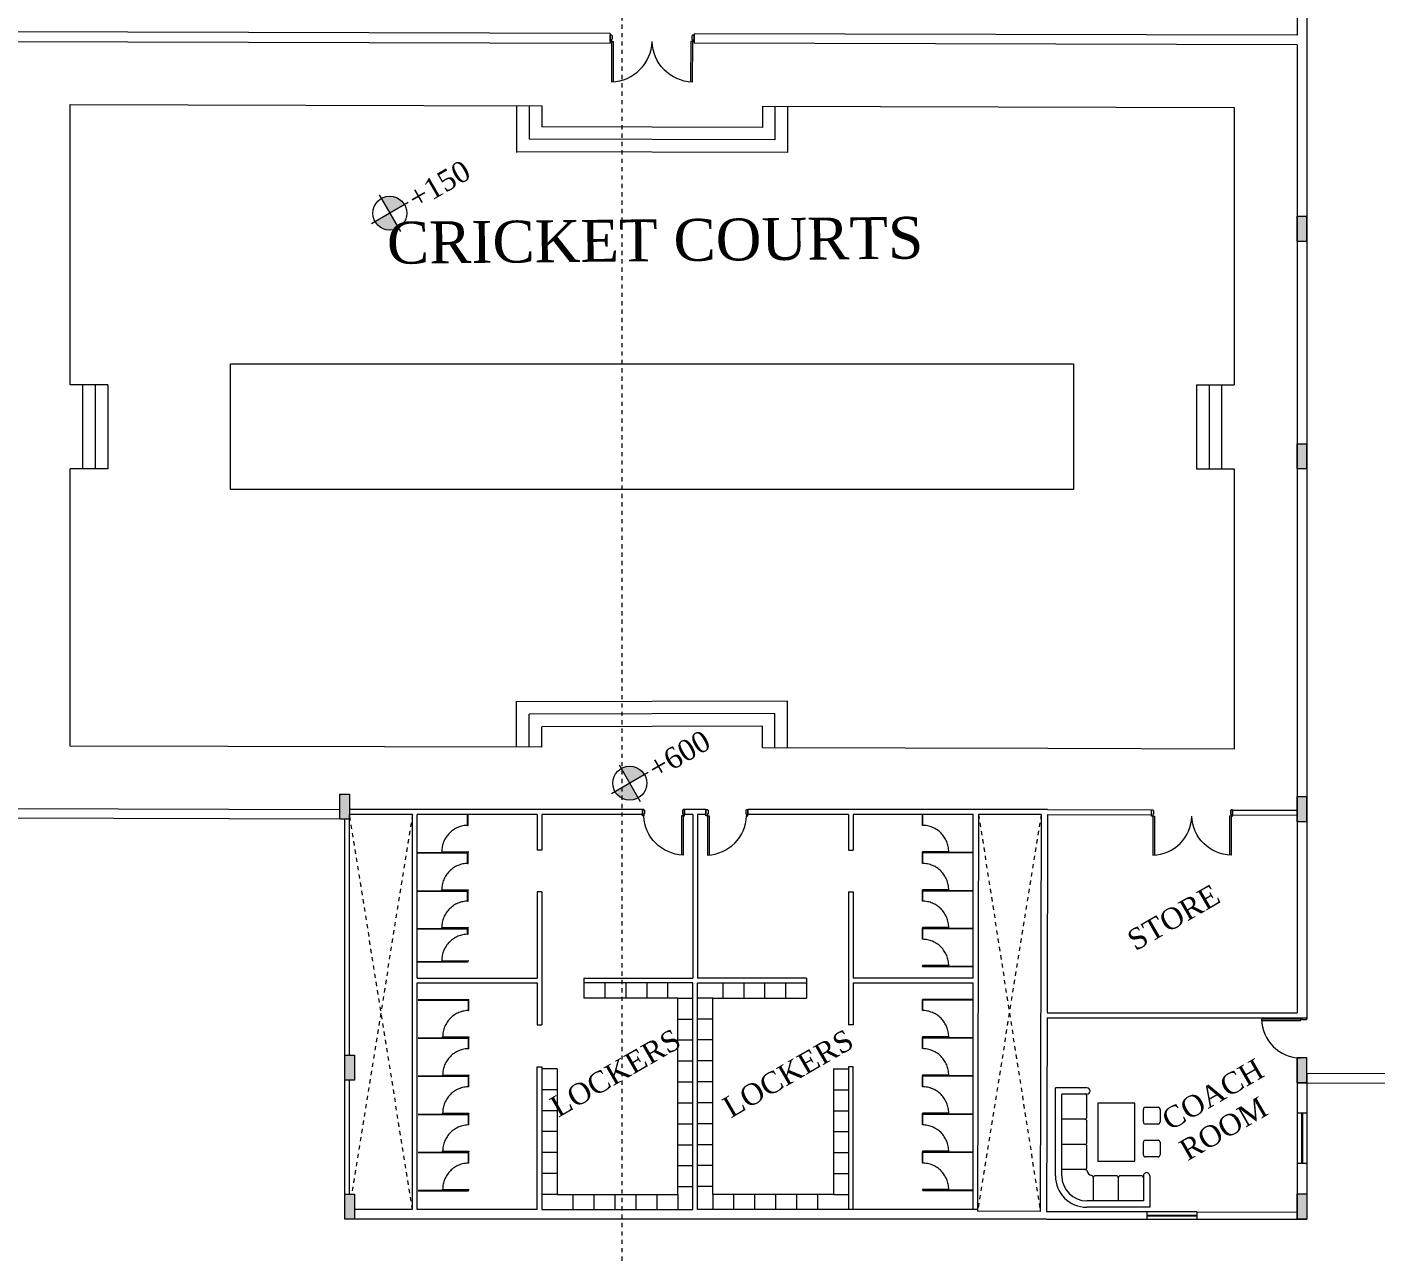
# Model space of a CAD drawing. Header units: inches. Extents: x 0 to 109, y 0 to 144.
# Drawn here: x 29.01 to 61.23, y 52.41 to 81.69 of the extents above; entities that cross this region are included whole.
import ezdxf

# ---------------------------------------------------------------- set-up
doc = ezdxf.new("R2010")
doc.units = ezdxf.units.IN
doc.header["$MEASUREMENT"] = 0
doc.linetypes.add('ACAD_ISO04W100', pattern=[30, 24, -3, 0, -3])
doc.linetypes.add('DASHED2', pattern=[9.525, 6.35, -3.175])
for name, color, linetype, lineweight in [('M_ABOVE', 252, 'DASHED2', 9), ('M_COL', 250, 'Continuous', 20), ('M_DIM', 252, 'Continuous', 5), ('M_ELEV 2', 251, 'Continuous', 15), ('M_HATCH', 252, 'Continuous', 0), ('M_TEXT', 250, 'Continuous', 0), ('M_WALLS', 251, 'Continuous', 15)]:
    doc.layers.add(name, color=color, linetype=linetype, lineweight=lineweight)
doc.layers.add('M_FURNITURE', color=250, linetype='Continuous', lineweight=5, transparency=0.1)
doc.styles.get("Standard").update_dxf_attribs({"font": 'arial.ttf'})

msp = doc.modelspace()

# ---------------------------------------------------------------- hatches: boundary and pattern name
at = {"layer": 'M_HATCH'}
h = msp.add_hatch(color=7, dxfattribs=at)
h.dxf.hatch_style = 1
h.paths.add_polyline_path([(6.212, 99.808), (5.612, 99.808), (5.612, 99.578), (6.212, 99.578)])
h.paths.add_polyline_path([(14.212, 99.808), (13.612, 99.808), (13.612, 99.578), (14.212, 99.578)])
h.paths.add_polyline_path([(22.212, 99.808), (21.612, 99.808), (21.612, 99.578), (22.212, 99.578)])
h.paths.add_polyline_path([(28.542, 99.808), (27.942, 99.808), (27.942, 99.578), (28.542, 99.578)])
h.paths.add_polyline_path([(39.732, 96.908), (39.132, 96.908), (39.132, 96.678), (39.732, 96.678)])
h.paths.add_polyline_path([(28.912, 96.908), (28.312, 96.908), (28.312, 96.678), (28.912, 96.678)])
h.paths.add_polyline_path([(47.532, 96.908), (46.932, 96.908), (46.932, 96.678), (47.532, 96.678)])
h.paths.add_polyline_path([(59.553, 96.908), (58.953, 96.908), (58.953, 96.678), (59.553, 96.678)])
h.paths.add_polyline_path([(59.923, 99.808), (59.323, 99.808), (59.323, 99.578), (59.553, 99.578), (59.553, 99.579), (59.923, 99.579)])
h.paths.add_polyline_path([(67.923, 99.809), (67.323, 99.809), (67.323, 99.579), (67.923, 99.579)])
h.paths.add_polyline_path([(75.923, 99.808), (75.323, 99.808), (75.323, 99.579), (75.923, 99.579)])
h.paths.add_polyline_path([(83.923, 99.808), (83.323, 99.808), (83.323, 99.58), (83.923, 99.58)])
h.paths.add_polyline_path([(90.257, 99.808), (89.657, 99.808), (89.657, 99.579), (90.027, 99.579), (90.257, 99.578)])
h.paths.add_polyline_path([(79.578, 85.178), (79.348, 85.178), (79.348, 84.578), (79.578, 84.578)])
h.paths.add_polyline_path([(90.257, 85.178), (90.027, 85.178), (90.027, 84.578), (90.257, 84.578)])
h.paths.add_polyline_path([(59.553, 85.178), (59.323, 85.178), (59.323, 84.578), (59.553, 84.578)])
h.paths.add_polyline_path([(59.552, 77.178), (59.323, 77.178), (59.323, 76.578), (59.552, 76.578)])
h.paths.add_polyline_path([(59.552, 71.748), (59.323, 71.748), (59.323, 71.148), (59.552, 71.148)])
h.paths.add_polyline_path([(84.972, 71.748), (84.742, 71.748), (84.742, 71.148), (84.972, 71.148)])
h.paths.add_polyline_path([(90.257, 77.178), (90.027, 77.178), (90.027, 76.578), (90.257, 76.578)])
h.paths.add_polyline_path([(84.972, 63.327), (84.742, 63.327), (84.742, 62.727), (84.972, 62.727)])
h.paths.add_polyline_path([(84.972, 56.964), (84.742, 56.964), (84.742, 56.365), (84.972, 56.364)])
h.paths.add_polyline_path([(75.697, 56.643), (75.097, 56.643), (75.097, 56.416), (75.697, 56.413)])
h.paths.add_polyline_path([(67.697, 56.684), (67.097, 56.684), (67.097, 56.457), (67.697, 56.454)])
h.paths.add_polyline_path([(59.552, 57.098), (59.324, 57.098), (59.325, 56.498), (59.552, 56.498)])
h.paths.add_polyline_path([(59.552, 63.327), (59.324, 63.327), (59.324, 62.727), (59.552, 62.727)])
h.paths.add_polyline_path([(59.555, 53.843), (59.325, 53.843), (59.325, 53.243), (59.555, 53.243)])
h.paths.add_polyline_path([(36.827, 53.842), (36.598, 53.841), (36.598, 53.241), (36.828, 53.242)])
h.paths.add_polyline_path([(36.828, 57.159), (36.598, 57.158), (36.598, 56.858), (36.599, 56.558), (36.829, 56.559)])
h.paths.add_polyline_path([(36.711, 63.387), (36.481, 63.387), (36.481, 62.787), (36.599, 62.787), (36.599, 62.787), (36.711, 62.787)])
h.paths.add_polyline_path([(28.541, 63.408), (28.311, 63.408), (28.311, 62.809), (28.541, 62.808)])
h.paths.add_polyline_path([(28.541, 71.748), (28.311, 71.748), (28.311, 71.148), (28.541, 71.148)])
h.paths.add_polyline_path([(28.541, 77.178), (28.311, 77.178), (28.311, 76.578), (28.541, 76.578)])
h.paths.add_polyline_path([(28.542, 85.178), (28.312, 85.178), (28.312, 84.578), (28.542, 84.578)])
h.paths.add_polyline_path([(28.542, 92.408), (28.312, 92.408), (28.312, 91.808), (28.542, 91.808)])
h.paths.add_polyline_path([(5.842, 92.408), (5.612, 92.408), (5.612, 91.808), (5.842, 91.808)])
h.paths.add_polyline_path([(5.842, 85.178), (5.612, 85.178), (5.612, 84.578), (5.842, 84.578)])
h.paths.add_polyline_path([(5.841, 77.178), (5.611, 77.178), (5.611, 76.578), (5.841, 76.578)])
h.paths.add_polyline_path([(5.841, 71.748), (5.611, 71.748), (5.611, 71.148), (5.841, 71.148)])
h.paths.add_polyline_path([(16.049, 71.748), (15.819, 71.748), (15.819, 71.148), (16.049, 71.148)])
h.paths.add_polyline_path([(16.42, 84.808), (15.82, 84.808), (15.82, 84.578), (16.42, 84.578)])
at = {"layer": 'M_TEXT'}
h = msp.add_hatch(color=256, dxfattribs=at)
h.dxf.hatch_style = 1
h.paths.add_polyline_path([(37.671, 77.251), (38.022, 77.453, 0.414214), (37.469, 77.601)])
h.paths.add_polyline_path([(37.874, 76.9), (37.671, 77.251), (37.321, 77.048, 0.414214)])
h = msp.add_hatch(color=256, dxfattribs=at)
h.dxf.hatch_style = 1
h.paths.add_polyline_path([(43.398, 63.646), (43.748, 63.849, 0.414214), (43.195, 63.997)])
h.paths.add_polyline_path([(43.6, 63.295), (43.398, 63.646), (43.047, 63.444, 0.414214)])

# ---------------------------------------------------------------- linework, layer by layer
at = {"layer": 'M_ABOVE', "ltscale": 0.00025}
for p, q in [((38.213, 53.471), (36.713, 62.901)), ((38.213, 62.901), (36.766, 53.842)), ((53.22, 62.901), (51.695, 53.432)), ((51.723, 62.901), (53.195, 53.428))]:
    msp.add_line(p, q, dxfattribs=at)
at = {"layer": 'M_ABOVE'}
for centre, start, end in [((39.54, 62.013), 89.9877, 180.1671), ((39.54, 62.013), 89.9877, 180.1671), ((50.382, 62.013), 359.8329, 90.0123), ((50.382, 62.013), 359.8329, 90.0123), ((39.54, 61.103), 89.9877, 180.1671), ((39.54, 61.103), 89.9877, 180.1671), ((50.382, 61.103), 359.8329, 90.0123), ((50.382, 61.103), 359.8329, 90.0123), ((39.54, 60.203), 89.9877, 180.1671), ((39.54, 60.203), 89.9877, 180.1671), ((50.382, 60.203), 359.8329, 90.0123), ((50.382, 60.203), 359.8329, 90.0123), ((39.54, 59.413), 89.9877, 180.1671), ((39.54, 59.413), 89.9877, 180.1671), ((50.382, 59.293), 359.8329, 90.0123), ((50.382, 59.293), 359.8329, 90.0123), ((39.562, 57.593), 89.9877, 180.1671), ((39.562, 57.593), 89.9877, 180.1671), ((50.382, 57.593), 359.8329, 90.0123), ((50.382, 57.593), 359.8329, 90.0123), ((39.562, 56.683), 89.9877, 180.1671), ((39.562, 56.683), 89.9877, 180.1671), ((50.382, 56.683), 359.8329, 90.0123), ((50.382, 56.683), 359.8329, 90.0123), ((39.562, 55.773), 89.9877, 180.1671), ((39.562, 55.773), 89.9877, 180.1671), ((50.382, 55.773), 359.8329, 90.0123), ((50.382, 55.773), 359.8329, 90.0123), ((39.562, 54.863), 89.9877, 180.1671), ((39.562, 54.863), 89.9877, 180.1671), ((50.382, 54.863), 359.8329, 90.0123), ((50.382, 54.863), 359.8329, 90.0123), ((39.562, 53.953), 89.9877, 180.1671), ((39.562, 53.953), 89.9877, 180.1671), ((50.382, 53.953), 359.8329, 90.0123), ((50.382, 53.953), 359.8329, 90.0123)]:
    msp.add_arc(centre, 0.628, start, end, dxfattribs=at)
at = {"layer": 'M_COL'}
for points in [[(59.552, 76.578), (59.322, 76.578), (59.322, 77.178), (59.552, 77.178)], [(59.552, 71.148), (59.322, 71.148), (59.322, 71.748), (59.552, 71.748)], [(36.711, 62.787), (36.481, 62.787), (36.481, 63.387), (36.711, 63.387)], [(59.552, 62.727), (59.322, 62.727), (59.322, 63.327), (59.552, 63.327)], [(36.829, 56.559), (36.599, 56.558), (36.598, 57.158), (36.828, 57.159)], [(59.552, 56.498), (59.322, 56.498), (59.322, 57.098), (59.552, 57.098)], [(36.828, 53.242), (36.598, 53.241), (36.597, 53.841), (36.827, 53.842)], [(59.555, 53.243), (59.325, 53.243), (59.325, 53.843), (59.555, 53.843)]]:
    msp.add_lwpolyline(points, close=True, dxfattribs=at)
at = {"layer": 'M_DIM', "linetype": 'ACAD_ISO04W100', "ltscale": 0.001}
msp.add_line((43.209, 103.551), (43.209, 46.086), dxfattribs=at)
at = {"layer": 'M_ELEV 2'}
for p, q in [((40.698, 79.816), (40.696, 78.703)), ((40.998, 79.815), (40.997, 79.014)), ((41.298, 79.815), (41.297, 79.313)), ((46.563, 79.803), (46.563, 79.299)), ((46.863, 79.802), (46.863, 78.998)), ((47.163, 79.802), (47.163, 78.697)), ((46.563, 79.299), (41.297, 79.313)), ((46.863, 78.998), (40.997, 79.014)), ((47.163, 78.697), (40.696, 78.714)), ((53.992, 73.653), (53.992, 70.653)), ((30.941, 73.153), (30.041, 73.153)), ((30.341, 73.153), (30.341, 71.153)), ((30.641, 73.153), (30.641, 71.153)), ((30.941, 73.153), (30.941, 71.153)), ((53.992, 73.153), (53.992, 73.153)), ((56.922, 73.153), (57.822, 73.153)), ((56.922, 73.153), (56.922, 71.153)), ((57.222, 73.153), (57.222, 71.153)), ((57.522, 73.153), (57.522, 71.153)), ((30.941, 71.153), (30.041, 71.153)), ((53.992, 71.153), (53.992, 71.153)), ((56.922, 71.153), (57.822, 71.153)), ((47.163, 65.608), (40.696, 65.591)), ((40.698, 64.506), (40.696, 65.603)), ((47.163, 64.489), (47.163, 65.608)), ((46.863, 65.308), (40.997, 65.292)), ((40.998, 64.506), (40.997, 65.292)), ((46.863, 64.49), (46.863, 65.308)), ((46.563, 65.007), (41.297, 64.993)), ((41.298, 64.505), (41.297, 64.993)), ((46.563, 64.491), (46.563, 65.007)), ((42.303, 58.879), (42.303, 58.519)), ((42.303, 58.879), (42.303, 58.519)), ((42.803, 58.879), (42.803, 58.519)), ((42.803, 58.879), (42.803, 58.519)), ((43.303, 58.879), (43.303, 58.519)), ((43.303, 58.879), (43.303, 58.519)), ((43.803, 58.879), (43.803, 58.519)), ((43.803, 58.879), (43.803, 58.519)), ((44.303, 58.879), (44.303, 58.519)), ((44.303, 58.879), (44.303, 58.519)), ((45.618, 58.879), (45.618, 58.519)), ((45.618, 58.879), (45.618, 58.519)), ((46.118, 58.879), (46.118, 58.519)), ((46.118, 58.879), (46.118, 58.519)), ((46.618, 58.879), (46.618, 58.519)), ((46.618, 58.879), (46.618, 58.519)), ((47.118, 58.879), (47.118, 58.519)), ((47.118, 58.879), (47.118, 58.519)), ((47.618, 58.879), (47.618, 58.519)), ((47.618, 58.879), (47.618, 58.519)), ((44.543, 58.519), (44.903, 58.519)), ((44.543, 58.519), (44.903, 58.519)), ((44.543, 58.519), (44.903, 58.519)), ((44.543, 58.519), (44.903, 58.519)), ((45.378, 58.519), (45.018, 58.519)), ((45.378, 58.519), (45.018, 58.519)), ((45.378, 58.519), (45.018, 58.519)), ((45.378, 58.519), (45.018, 58.519)), ((44.543, 58.019), (44.903, 58.019)), ((44.543, 58.019), (44.903, 58.019)), ((45.378, 58.019), (45.018, 58.019)), ((45.378, 58.019), (45.018, 58.019)), ((44.543, 57.519), (44.903, 57.519)), ((44.543, 57.519), (44.903, 57.519)), ((45.378, 57.519), (45.018, 57.519)), ((45.378, 57.519), (45.018, 57.519)), ((41.663, 56.831), (41.303, 56.831)), ((41.663, 56.831), (41.303, 56.831)), ((44.543, 57.019), (44.903, 57.019)), ((44.543, 57.019), (44.903, 57.019)), ((45.378, 57.019), (45.018, 57.019)), ((45.378, 57.019), (45.018, 57.019)), ((48.258, 56.831), (48.618, 56.831)), ((48.258, 56.831), (48.618, 56.831)), ((44.543, 56.519), (44.903, 56.519)), ((44.543, 56.519), (44.903, 56.519)), ((45.378, 56.519), (45.018, 56.519)), ((45.378, 56.519), (45.018, 56.519)), ((41.663, 56.331), (41.303, 56.331)), ((41.663, 56.331), (41.303, 56.331)), ((48.258, 56.331), (48.618, 56.331)), ((48.258, 56.331), (48.618, 56.331)), ((41.663, 55.831), (41.303, 55.831)), ((41.663, 55.831), (41.303, 55.831)), ((44.543, 56.019), (44.903, 56.019)), ((44.543, 56.019), (44.903, 56.019)), ((45.378, 56.019), (45.018, 56.019)), ((45.378, 56.019), (45.018, 56.019)), ((48.258, 55.831), (48.618, 55.831)), ((48.258, 55.831), (48.618, 55.831)), ((59.325, 55.776), (59.325, 54.576)), ((59.44, 54.576), (59.44, 55.776)), ((59.46, 54.576), (59.46, 55.776)), ((59.555, 55.776), (59.555, 54.576)), ((44.543, 55.519), (44.903, 55.519)), ((44.543, 55.519), (44.903, 55.519)), ((45.378, 55.519), (45.018, 55.519)), ((45.378, 55.519), (45.018, 55.519)), ((41.663, 55.331), (41.303, 55.331)), ((41.663, 55.331), (41.303, 55.331)), ((48.258, 55.331), (48.618, 55.331)), ((48.258, 55.331), (48.618, 55.331)), ((41.663, 54.831), (41.303, 54.831)), ((41.663, 54.831), (41.303, 54.831)), ((44.543, 55.019), (44.903, 55.019)), ((44.543, 55.019), (44.903, 55.019)), ((45.378, 55.019), (45.018, 55.019)), ((45.378, 55.019), (45.018, 55.019)), ((48.258, 54.831), (48.618, 54.831)), ((48.258, 54.831), (48.618, 54.831)), ((44.543, 54.519), (44.903, 54.519)), ((44.543, 54.519), (44.903, 54.519)), ((45.378, 54.519), (45.018, 54.519)), ((45.378, 54.519), (45.018, 54.519)), ((41.663, 54.331), (41.303, 54.331)), ((41.663, 54.331), (41.303, 54.331)), ((48.258, 54.331), (48.618, 54.331)), ((48.258, 54.331), (48.618, 54.331)), ((41.663, 53.831), (41.303, 53.831)), ((41.663, 53.831), (41.303, 53.831)), ((42.043, 53.831), (42.043, 53.471)), ((42.043, 53.831), (42.043, 53.471)), ((42.543, 53.831), (42.543, 53.471)), ((42.543, 53.831), (42.543, 53.471)), ((43.043, 53.831), (43.043, 53.471)), ((43.043, 53.831), (43.043, 53.471)), ((43.543, 53.831), (43.543, 53.471)), ((43.543, 53.831), (43.543, 53.471)), ((44.043, 53.831), (44.043, 53.471)), ((44.043, 53.831), (44.043, 53.471)), ((44.543, 54.019), (44.903, 54.019)), ((44.543, 54.019), (44.903, 54.019)), ((44.543, 53.831), (44.543, 53.471)), ((44.543, 53.831), (44.543, 53.471)), ((45.378, 54.019), (45.018, 54.019)), ((45.378, 54.019), (45.018, 54.019)), ((45.378, 53.831), (45.378, 53.471)), ((45.378, 53.831), (45.378, 53.471)), ((45.878, 53.831), (45.878, 53.471)), ((45.878, 53.831), (45.878, 53.471)), ((46.378, 53.831), (46.378, 53.471)), ((46.378, 53.831), (46.378, 53.471)), ((46.878, 53.831), (46.878, 53.471)), ((46.878, 53.831), (46.878, 53.471)), ((47.378, 53.831), (47.378, 53.471)), ((47.378, 53.831), (47.378, 53.471)), ((47.878, 53.831), (47.878, 53.471)), ((47.878, 53.831), (47.878, 53.471)), ((48.258, 53.831), (48.618, 53.831)), ((48.258, 53.831), (48.618, 53.831)), ((55.735, 53.421), (56.935, 53.421)), ((56.935, 53.331), (55.735, 53.331)), ((56.935, 53.311), (55.735, 53.311)), ((55.735, 53.241), (56.935, 53.242))]:
    msp.add_line(p, q, dxfattribs=at)
for points in [[(30.041, 73.153), (30.042, 79.844), (41.298, 79.815)], [(46.563, 79.803), (57.823, 79.772), (57.822, 73.153)], [(41.298, 64.505), (30.041, 64.534), (30.041, 71.153)], [(57.822, 71.153), (57.822, 64.461), (53.375, 64.473), (46.563, 64.491)], [(41.663, 56.831), (41.663, 53.831), (44.543, 53.831), (44.543, 58.519), (42.303, 58.519)], [(41.663, 56.831), (41.663, 53.831), (44.543, 53.831), (44.543, 58.519), (42.303, 58.519)], [(48.258, 56.831), (48.258, 53.831), (45.378, 53.831), (45.378, 58.519), (47.618, 58.519)], [(48.258, 56.831), (48.258, 53.831), (45.378, 53.831), (45.378, 58.519), (47.618, 58.519)]]:
    msp.add_lwpolyline(points, dxfattribs=at)
msp.add_lwpolyline([(33.872, 73.653), (53.992, 73.653), (53.992, 70.653), (33.872, 70.653)], close=True, dxfattribs=at)
at = {"layer": 'M_FURNITURE'}
for p, q in [((42.932, 81.35), (42.932, 81.506)), ((42.932, 81.506), (42.967, 81.506)), ((42.967, 81.35), (42.932, 81.35)), ((42.967, 81.506), (42.967, 81.489)), ((42.967, 81.489), (42.982, 81.489)), ((42.982, 81.4), (42.967, 81.4)), ((42.967, 81.4), (42.967, 81.35)), ((42.982, 81.489), (42.982, 81.4)), ((43.006, 81.35), (43.006, 80.386)), ((44.857, 81.346), (44.852, 80.381)), ((44.883, 81.484), (44.882, 81.395)), ((44.882, 81.395), (44.897, 81.395)), ((44.898, 81.484), (44.883, 81.484)), ((44.897, 81.395), (44.897, 81.345)), ((44.897, 81.345), (44.932, 81.345)), ((44.898, 81.501), (44.898, 81.484)), ((44.932, 81.5), (44.898, 81.501)), ((44.932, 81.345), (44.932, 81.5)), ((39.528, 62.641), (39.528, 62.901)), ((39.528, 62.641), (39.528, 62.901)), ((39.54, 62.641), (39.54, 62.901)), ((39.54, 62.641), (39.54, 62.901)), ((43.737, 63.016), (43.703, 63.016)), ((44.631, 62.866), (44.631, 61.934)), ((44.67, 63), (44.655, 63)), ((44.655, 63), (44.655, 62.914)), ((44.655, 62.914), (44.67, 62.914)), ((44.67, 63.016), (44.67, 63)), ((44.703, 63.016), (44.67, 63.016)), ((44.67, 62.914), (44.67, 62.866)), ((44.67, 62.866), (44.703, 62.866)), ((44.703, 62.866), (44.703, 63.016)), ((45.218, 62.866), (45.218, 63.016)), ((45.218, 63.016), (45.252, 63.016)), ((45.252, 62.866), (45.218, 62.866)), ((45.252, 63.016), (45.252, 63)), ((45.252, 63), (45.266, 63)), ((45.266, 62.914), (45.252, 62.914)), ((45.252, 62.914), (45.252, 62.866)), ((45.266, 63), (45.266, 62.914)), ((45.29, 62.866), (45.29, 61.934)), ((46.185, 63.016), (46.218, 63.016)), ((50.381, 62.641), (50.381, 62.901)), ((50.381, 62.641), (50.381, 62.901)), ((50.393, 62.641), (50.393, 62.901)), ((50.393, 62.641), (50.393, 62.901)), ((55.848, 62.86), (55.848, 63.01)), ((55.848, 63.01), (55.881, 63.01)), ((55.881, 62.86), (55.848, 62.86)), ((55.881, 63.01), (55.881, 62.994)), ((55.881, 62.994), (55.896, 62.994)), ((55.896, 62.908), (55.881, 62.908)), ((55.881, 62.908), (55.881, 62.86)), ((55.896, 62.994), (55.896, 62.908)), ((55.92, 62.86), (55.92, 61.928)), ((57.708, 62.86), (57.708, 61.928)), ((57.747, 62.994), (57.732, 62.994)), ((57.732, 62.994), (57.732, 62.908)), ((57.732, 62.908), (57.747, 62.908)), ((57.747, 63.01), (57.747, 62.994)), ((57.78, 63.01), (57.747, 63.01)), ((57.747, 62.908), (57.747, 62.86)), ((57.747, 62.86), (57.78, 62.86)), ((57.78, 62.86), (57.78, 63.01)), ((39.528, 62.641), (39.54, 62.641)), ((39.528, 62.641), (39.54, 62.641)), ((50.393, 62.641), (50.381, 62.641)), ((50.393, 62.641), (50.381, 62.641)), ((38.328, 61.991), (39.54, 61.991)), ((38.328, 61.991), (39.54, 61.991)), ((38.328, 61.981), (39.528, 61.981)), ((38.328, 61.981), (39.528, 61.981)), ((38.912, 62.012), (39.54, 62.013)), ((38.912, 62.012), (39.54, 62.013)), ((38.912, 62), (38.912, 62.012)), ((38.912, 62), (38.912, 62.012)), ((39.54, 62.001), (38.912, 62)), ((39.54, 62.001), (38.912, 62)), ((39.528, 61.731), (39.528, 61.991)), ((39.528, 61.731), (39.528, 61.991)), ((39.54, 62.013), (39.54, 62.001)), ((39.54, 62.013), (39.54, 62.001)), ((39.54, 61.991), (39.54, 62.001)), ((39.54, 61.991), (39.54, 62.001)), ((39.54, 61.731), (39.54, 61.991)), ((39.54, 61.731), (39.54, 61.991)), ((51.009, 62.012), (50.381, 62.013)), ((50.381, 62.013), (50.381, 62.001)), ((51.009, 62.012), (50.381, 62.013)), ((50.381, 62.013), (50.381, 62.001)), ((50.381, 61.991), (50.381, 62.001)), ((50.381, 62.001), (51.009, 62)), ((50.381, 61.991), (50.381, 62.001)), ((50.381, 62.001), (51.009, 62)), ((51.593, 61.991), (50.381, 61.991)), ((50.381, 61.731), (50.381, 61.991)), ((51.593, 61.991), (50.381, 61.991)), ((50.381, 61.731), (50.381, 61.991)), ((50.393, 61.731), (50.393, 61.991)), ((50.393, 61.731), (50.393, 61.991)), ((51.593, 61.981), (50.393, 61.981)), ((51.593, 61.981), (50.393, 61.981)), ((51.009, 62), (51.009, 62.012)), ((51.009, 62), (51.009, 62.012)), ((39.528, 61.731), (39.54, 61.731)), ((39.528, 61.731), (39.54, 61.731)), ((50.393, 61.731), (50.381, 61.731)), ((50.393, 61.731), (50.381, 61.731)), ((38.328, 61.081), (39.54, 61.081)), ((38.328, 61.081), (39.54, 61.081)), ((38.328, 61.071), (39.528, 61.071)), ((38.328, 61.071), (39.528, 61.071)), ((38.912, 61.102), (39.54, 61.103)), ((38.912, 61.102), (39.54, 61.103)), ((38.912, 61.09), (38.912, 61.102)), ((38.912, 61.09), (38.912, 61.102)), ((39.54, 61.091), (38.912, 61.09)), ((39.54, 61.091), (38.912, 61.09)), ((39.528, 60.831), (39.528, 61.081)), ((39.528, 60.831), (39.528, 61.081)), ((39.54, 61.103), (39.54, 61.091)), ((39.54, 61.103), (39.54, 61.091)), ((39.54, 61.081), (39.54, 61.091)), ((39.54, 61.081), (39.54, 61.091)), ((39.54, 60.831), (39.54, 61.081)), ((39.54, 60.831), (39.54, 61.081)), ((51.009, 61.102), (50.381, 61.103)), ((50.381, 61.103), (50.381, 61.091)), ((51.009, 61.102), (50.381, 61.103)), ((50.381, 61.103), (50.381, 61.091)), ((50.381, 61.081), (50.381, 61.091)), ((50.381, 61.091), (51.009, 61.09)), ((50.381, 61.081), (50.381, 61.091)), ((50.381, 61.091), (51.009, 61.09)), ((51.593, 61.081), (50.381, 61.081)), ((50.381, 60.831), (50.381, 61.081)), ((50.381, 60.831), (50.381, 61.081)), ((50.393, 60.831), (50.393, 61.081)), ((50.393, 60.831), (50.393, 61.081)), ((51.593, 61.071), (50.393, 61.071)), ((51.009, 61.09), (51.009, 61.102)), ((51.009, 61.09), (51.009, 61.102)), ((39.528, 60.831), (39.54, 60.831)), ((39.528, 60.831), (39.54, 60.831)), ((50.393, 60.831), (50.381, 60.831)), ((50.393, 60.831), (50.381, 60.831)), ((38.328, 60.181), (39.54, 60.181)), ((38.328, 60.181), (39.54, 60.181)), ((38.328, 60.171), (39.528, 60.171)), ((38.328, 60.171), (39.528, 60.171)), ((38.912, 60.202), (39.54, 60.203)), ((38.912, 60.202), (39.54, 60.203)), ((38.912, 60.19), (38.912, 60.202)), ((38.912, 60.19), (38.912, 60.202)), ((39.54, 60.191), (38.912, 60.19)), ((39.54, 60.191), (38.912, 60.19)), ((39.528, 60.041), (39.528, 60.181)), ((39.528, 60.041), (39.528, 60.181)), ((39.528, 60.041), (39.54, 60.041)), ((39.528, 60.041), (39.54, 60.041)), ((39.54, 60.203), (39.54, 60.191)), ((39.54, 60.203), (39.54, 60.191)), ((39.54, 60.181), (39.54, 60.191)), ((39.54, 60.181), (39.54, 60.191)), ((39.54, 60.041), (39.54, 60.181)), ((51.009, 60.202), (50.381, 60.203)), ((50.381, 60.203), (50.381, 60.191)), ((51.009, 60.202), (50.381, 60.203)), ((50.381, 60.203), (50.381, 60.191)), ((50.381, 60.181), (50.381, 60.191)), ((50.381, 60.191), (51.009, 60.19)), ((50.381, 60.181), (50.381, 60.191)), ((50.381, 60.191), (51.009, 60.19)), ((51.593, 60.181), (50.381, 60.181)), ((51.593, 60.181), (50.381, 60.181)), ((50.381, 59.921), (50.381, 60.181)), ((50.381, 59.921), (50.381, 60.181)), ((50.393, 59.921), (50.393, 60.181)), ((50.393, 59.921), (50.393, 60.181)), ((51.593, 60.171), (50.393, 60.171)), ((51.593, 60.171), (50.393, 60.171)), ((51.009, 60.19), (51.009, 60.202)), ((51.009, 60.19), (51.009, 60.202)), ((50.393, 59.921), (50.381, 59.921)), ((50.393, 59.921), (50.381, 59.921)), ((38.328, 59.391), (39.54, 59.391)), ((38.328, 59.391), (39.54, 59.391)), ((38.328, 59.381), (39.528, 59.381)), ((38.328, 59.381), (39.528, 59.381)), ((38.912, 59.411), (39.54, 59.413)), ((38.912, 59.411), (39.54, 59.413)), ((38.912, 59.399), (38.912, 59.411)), ((38.912, 59.399), (38.912, 59.411)), ((39.54, 59.401), (38.912, 59.399)), ((39.54, 59.401), (38.912, 59.399)), ((39.54, 59.413), (39.54, 59.401)), ((39.54, 59.413), (39.54, 59.401)), ((39.54, 59.391), (39.54, 59.401)), ((39.54, 59.391), (39.54, 59.401)), ((51.009, 59.292), (50.381, 59.293)), ((50.381, 59.293), (50.381, 59.281)), ((51.009, 59.292), (50.381, 59.293)), ((50.381, 59.293), (50.381, 59.281)), ((50.381, 59.271), (50.381, 59.281)), ((50.381, 59.281), (51.009, 59.28)), ((50.381, 59.271), (50.381, 59.281)), ((50.381, 59.281), (51.009, 59.28)), ((51.009, 59.28), (51.009, 59.292)), ((51.009, 59.28), (51.009, 59.292)), ((51.593, 59.271), (50.381, 59.271)), ((51.593, 59.271), (50.381, 59.271)), ((50.381, 59.271), (50.381, 59.261)), ((51.593, 59.261), (50.381, 59.261)), ((51.593, 59.261), (50.393, 59.261)), ((38.35, 58.481), (39.562, 58.481)), ((38.35, 58.481), (39.562, 58.481)), ((38.35, 58.471), (39.55, 58.471)), ((38.35, 58.471), (39.55, 58.471)), ((39.55, 58.221), (39.55, 58.481)), ((39.55, 58.221), (39.55, 58.481)), ((39.562, 58.221), (39.562, 58.481)), ((39.562, 58.221), (39.562, 58.481)), ((50.381, 58.221), (50.381, 58.481)), ((51.593, 58.481), (50.381, 58.481)), ((50.381, 58.221), (50.381, 58.481)), ((51.593, 58.481), (50.381, 58.481)), ((50.393, 58.221), (50.393, 58.481)), ((50.393, 58.221), (50.393, 58.481)), ((51.593, 58.471), (50.393, 58.471)), ((51.593, 58.471), (50.393, 58.471)), ((39.55, 58.221), (39.562, 58.221)), ((39.55, 58.221), (39.562, 58.221)), ((50.393, 58.221), (50.381, 58.221)), ((50.393, 58.221), (50.381, 58.221)), ((59.405, 58.05), (59.555, 58.05)), ((59.405, 58.016), (59.405, 58.05)), ((59.453, 58.016), (59.405, 58.016)), ((59.453, 58.002), (59.453, 58.016)), ((59.539, 58.002), (59.453, 58.002)), ((59.555, 58.016), (59.539, 58.016)), ((59.539, 58.016), (59.539, 58.002)), ((59.555, 58.05), (59.555, 58.016)), ((59.405, 57.978), (58.473, 57.978)), ((38.35, 57.571), (39.562, 57.571)), ((38.35, 57.571), (39.562, 57.571)), ((38.35, 57.561), (39.55, 57.561)), ((38.35, 57.561), (39.55, 57.561)), ((38.934, 57.591), (39.562, 57.593)), ((38.934, 57.591), (39.562, 57.593)), ((38.934, 57.579), (38.934, 57.591)), ((38.934, 57.579), (38.934, 57.591)), ((39.562, 57.581), (38.934, 57.579)), ((39.562, 57.581), (38.934, 57.579)), ((39.55, 57.311), (39.55, 57.571)), ((39.55, 57.311), (39.55, 57.571)), ((39.562, 57.593), (39.562, 57.581)), ((39.562, 57.593), (39.562, 57.581)), ((39.562, 57.571), (39.562, 57.581)), ((39.562, 57.571), (39.562, 57.581)), ((39.562, 57.311), (39.562, 57.571)), ((39.562, 57.311), (39.562, 57.571)), ((51.009, 57.591), (50.381, 57.593)), ((50.381, 57.593), (50.381, 57.581)), ((51.009, 57.591), (50.381, 57.593)), ((50.381, 57.593), (50.381, 57.581)), ((50.381, 57.571), (50.381, 57.581)), ((50.381, 57.581), (51.009, 57.579)), ((50.381, 57.571), (50.381, 57.581)), ((50.381, 57.581), (51.009, 57.579)), ((50.381, 57.311), (50.381, 57.571)), ((51.593, 57.571), (50.381, 57.571)), ((50.381, 57.311), (50.381, 57.571)), ((51.593, 57.571), (50.381, 57.571)), ((50.393, 57.311), (50.393, 57.571)), ((50.393, 57.311), (50.393, 57.571)), ((51.593, 57.561), (50.393, 57.561)), ((51.593, 57.561), (50.393, 57.561)), ((51.009, 57.579), (51.009, 57.591)), ((51.009, 57.579), (51.009, 57.591)), ((39.55, 57.311), (39.562, 57.311)), ((39.55, 57.311), (39.562, 57.311)), ((50.393, 57.311), (50.381, 57.311)), ((50.393, 57.311), (50.381, 57.311)), ((38.35, 56.661), (39.562, 56.661)), ((38.35, 56.661), (39.562, 56.661)), ((38.35, 56.651), (39.55, 56.651)), ((38.35, 56.651), (39.55, 56.651)), ((38.934, 56.681), (39.562, 56.683)), ((38.934, 56.681), (39.562, 56.683)), ((38.934, 56.669), (38.934, 56.681)), ((38.934, 56.669), (38.934, 56.681)), ((39.562, 56.671), (38.934, 56.669)), ((39.562, 56.671), (38.934, 56.669)), ((39.55, 56.401), (39.55, 56.661)), ((39.55, 56.401), (39.55, 56.661)), ((39.562, 56.683), (39.562, 56.671)), ((39.562, 56.683), (39.562, 56.671)), ((39.562, 56.661), (39.562, 56.671)), ((39.562, 56.661), (39.562, 56.671)), ((39.562, 56.401), (39.562, 56.661)), ((39.562, 56.401), (39.562, 56.661)), ((51.009, 56.681), (50.381, 56.683)), ((50.381, 56.683), (50.381, 56.671)), ((51.009, 56.681), (50.381, 56.683)), ((50.381, 56.683), (50.381, 56.671)), ((50.381, 56.661), (50.381, 56.671)), ((50.381, 56.671), (51.009, 56.669)), ((50.381, 56.661), (50.381, 56.671)), ((50.381, 56.671), (51.009, 56.669)), ((50.381, 56.401), (50.381, 56.661)), ((51.593, 56.661), (50.381, 56.661)), ((50.381, 56.401), (50.381, 56.661)), ((51.593, 56.661), (50.381, 56.661)), ((50.393, 56.401), (50.393, 56.661)), ((50.393, 56.401), (50.393, 56.661)), ((51.593, 56.651), (50.393, 56.651)), ((51.593, 56.651), (50.393, 56.651)), ((51.009, 56.669), (51.009, 56.681)), ((51.009, 56.669), (51.009, 56.681)), ((53.557, 54.277), (53.557, 56.377)), ((54.307, 56.377), (53.557, 56.377)), ((53.707, 54.277), (53.707, 56.227)), ((54.307, 56.227), (53.707, 56.227)), ((54.307, 55.677), (54.307, 56.177)), ((38.35, 55.751), (39.562, 55.751)), ((38.35, 55.741), (39.55, 55.741)), ((38.934, 55.771), (39.562, 55.773)), ((38.934, 55.771), (39.562, 55.773)), ((38.934, 55.759), (38.934, 55.771)), ((38.934, 55.759), (38.934, 55.771)), ((39.562, 55.761), (38.934, 55.759)), ((39.562, 55.761), (38.934, 55.759)), ((39.55, 55.491), (39.55, 55.751)), ((39.55, 55.491), (39.55, 55.751)), ((39.562, 55.773), (39.562, 55.761)), ((39.562, 55.773), (39.562, 55.761)), ((39.562, 55.751), (39.562, 55.761)), ((39.562, 55.751), (39.562, 55.761)), ((39.562, 55.491), (39.562, 55.751)), ((39.562, 55.491), (39.562, 55.751)), ((51.009, 55.771), (50.381, 55.773)), ((50.381, 55.773), (50.381, 55.761)), ((51.009, 55.771), (50.381, 55.773)), ((50.381, 55.773), (50.381, 55.761)), ((50.381, 55.751), (50.381, 55.761)), ((50.381, 55.761), (51.009, 55.759)), ((50.381, 55.751), (50.381, 55.761)), ((50.381, 55.761), (51.009, 55.759)), ((51.593, 55.751), (50.381, 55.751)), ((50.381, 55.491), (50.381, 55.751)), ((50.381, 55.491), (50.381, 55.751)), ((50.393, 55.491), (50.393, 55.751)), ((50.393, 55.491), (50.393, 55.751)), ((51.593, 55.741), (50.393, 55.741)), ((51.009, 55.759), (51.009, 55.771)), ((51.009, 55.759), (51.009, 55.771)), ((54.566, 56.007), (54.566, 54.626)), ((55.449, 56.007), (54.566, 56.007)), ((55.449, 54.626), (55.449, 56.007)), ((55.655, 55.562), (55.655, 55.862)), ((55.705, 55.912), (56.005, 55.912)), ((56.055, 55.862), (56.055, 55.562)), ((54.257, 55.627), (53.707, 55.627)), ((54.307, 55.077), (54.307, 55.577)), ((56.005, 55.512), (55.705, 55.512)), ((55.705, 55.127), (56.005, 55.127)), ((38.35, 54.841), (39.562, 54.841)), ((38.35, 54.831), (39.55, 54.831)), ((38.934, 54.861), (39.562, 54.863)), ((38.934, 54.861), (39.562, 54.863)), ((38.934, 54.849), (38.934, 54.861)), ((38.934, 54.849), (38.934, 54.861)), ((39.562, 54.851), (38.934, 54.849)), ((39.562, 54.851), (38.934, 54.849)), ((39.55, 54.581), (39.55, 54.841)), ((39.55, 54.581), (39.55, 54.841)), ((39.562, 54.863), (39.562, 54.851)), ((39.562, 54.863), (39.562, 54.851)), ((39.562, 54.841), (39.562, 54.851)), ((39.562, 54.841), (39.562, 54.851)), ((39.562, 54.581), (39.562, 54.841)), ((39.562, 54.581), (39.562, 54.841)), ((51.009, 54.861), (50.381, 54.863)), ((50.381, 54.863), (50.381, 54.851)), ((51.009, 54.861), (50.381, 54.863)), ((50.381, 54.863), (50.381, 54.851)), ((50.381, 54.841), (50.381, 54.851)), ((50.381, 54.851), (51.009, 54.849)), ((50.381, 54.841), (50.381, 54.851)), ((50.381, 54.851), (51.009, 54.849)), ((51.593, 54.841), (50.381, 54.841)), ((50.381, 54.581), (50.381, 54.841)), ((50.381, 54.581), (50.381, 54.841)), ((50.393, 54.581), (50.393, 54.841)), ((50.393, 54.581), (50.393, 54.841)), ((51.593, 54.831), (50.393, 54.831)), ((51.009, 54.849), (51.009, 54.861)), ((51.009, 54.849), (51.009, 54.861)), ((54.257, 55.027), (53.707, 55.027)), ((54.257, 55.027), (53.707, 55.027)), ((54.307, 54.477), (54.307, 54.977)), ((55.655, 54.777), (55.655, 55.077)), ((56.055, 55.077), (56.055, 54.777)), ((54.566, 54.626), (55.449, 54.626)), ((56.005, 54.727), (55.705, 54.727)), ((54.269, 54.427), (53.707, 54.427)), ((54.457, 54.234), (54.457, 53.677)), ((55.007, 54.277), (54.507, 54.277)), ((55.057, 54.227), (55.057, 53.677)), ((55.607, 54.277), (55.107, 54.277)), ((55.657, 54.277), (55.657, 53.677)), ((55.807, 54.277), (55.807, 53.527)), ((38.35, 53.931), (39.562, 53.931)), ((38.35, 53.921), (39.55, 53.921)), ((38.934, 53.951), (39.562, 53.953)), ((38.934, 53.951), (39.562, 53.953)), ((38.934, 53.939), (38.934, 53.951)), ((38.934, 53.939), (38.934, 53.951)), ((39.562, 53.941), (38.934, 53.939)), ((39.562, 53.941), (38.934, 53.939)), ((39.562, 53.953), (39.562, 53.941)), ((39.562, 53.953), (39.562, 53.941)), ((39.562, 53.931), (39.562, 53.941)), ((39.562, 53.931), (39.562, 53.941)), ((51.009, 53.951), (50.381, 53.953)), ((50.381, 53.953), (50.381, 53.941)), ((51.009, 53.951), (50.381, 53.953)), ((50.381, 53.953), (50.381, 53.941)), ((50.381, 53.931), (50.381, 53.941)), ((50.381, 53.941), (51.009, 53.939)), ((50.381, 53.931), (50.381, 53.941)), ((50.381, 53.941), (51.009, 53.939)), ((51.593, 53.931), (50.381, 53.931)), ((51.593, 53.921), (50.393, 53.921)), ((51.009, 53.939), (51.009, 53.951)), ((51.009, 53.939), (51.009, 53.951)), ((39.528, 53.471), (39.528, 53.481)), ((55.657, 53.677), (54.307, 53.677)), ((55.807, 53.527), (54.307, 53.527))]:
    msp.add_line(p, q, dxfattribs=at)
for points in [[(42.967, 81.35), (43.006, 81.35)], [(44.897, 81.345), (44.857, 81.346)], [(43.737, 63.016), (43.737, 63), (43.751, 63), (43.751, 62.914), (43.737, 62.914), (43.737, 62.866), (43.703, 62.866), (43.703, 63.016)], [(44.67, 62.866), (44.631, 62.866)], [(45.252, 62.866), (45.29, 62.866)], [(46.185, 63.016), (46.185, 63), (46.17, 63), (46.17, 62.914), (46.185, 62.914), (46.185, 62.866), (46.218, 62.866), (46.218, 63.016)], [(55.881, 62.86), (55.92, 62.86)], [(57.747, 62.86), (57.708, 62.86)], [(59.405, 58.016), (59.405, 57.978)]]:
    msp.add_lwpolyline(points, dxfattribs=at)
for points in [[(42.967, 81.35), (42.967, 80.385, 0.396451), (43.932, 81.35, 0.396451)], [(44.897, 81.345), (44.892, 80.38, -0.396451), (43.932, 81.35, -0.396451)], [(44.67, 62.866), (44.67, 61.933, -0.396451), (43.737, 62.866, -0.396451)], [(45.252, 62.866), (45.252, 61.933, 0.396451), (46.185, 62.866, 0.396451)], [(55.881, 62.86), (55.881, 61.927, 0.396451), (56.814, 62.86, 0.396451)], [(57.747, 62.86), (57.747, 61.927, -0.396451), (56.814, 62.86, -0.396451)], [(59.405, 58.016), (58.472, 58.016, 0.396451), (59.405, 57.083, 0.396451)]]:
    msp.add_lwpolyline(points, format="xyb", dxfattribs=at)
for centre, radius, start, end in [((54.257, 56.177), 0.05, 359.9994, 89.9994), ((54.307, 56.302), 0.075, 269.9994, 89.9994), ((55.705, 55.862), 0.05, 89.9994, 179.9994), ((56.005, 55.862), 0.05, 359.9994, 89.9994), ((54.257, 55.677), 0.05, 269.9994, 359.9994), ((54.257, 55.577), 0.05, 359.9994, 89.9994), ((55.705, 55.562), 0.05, 179.9994, 269.9994), ((56.005, 55.562), 0.05, 269.9994, 359.9994), ((55.705, 55.077), 0.05, 89.9994, 179.9994), ((56.005, 55.077), 0.05, 359.9994, 89.9994), ((54.257, 55.077), 0.05, 269.9994, 359.9994), ((54.257, 55.077), 0.05, 269.9994, 359.9994), ((54.257, 54.977), 0.05, 359.9994, 89.9994), ((54.257, 54.977), 0.05, 359.9994, 89.9994), ((55.705, 54.777), 0.05, 179.9994, 269.9994), ((56.005, 54.777), 0.05, 269.9994, 359.9994), ((54.257, 54.477), 0.05, 269.9994, 359.9994), ((54.307, 54.277), 0.75, 179.9994, 269.9994), ((54.307, 54.277), 0.6, 179.9994, 269.9994), ((54.269, 54.377), 0.05, 38.1787, 89.9994), ((54.457, 54.427), 0.15, 187.3125, 256.7783), ((54.407, 54.234), 0.05, 359.9994, 79.3153), ((54.507, 54.227), 0.05, 89.9994, 179.9994), ((55.007, 54.227), 0.05, 359.9994, 89.9994), ((55.107, 54.227), 0.05, 89.9994, 179.9994), ((55.607, 54.227), 0.05, 359.9994, 89.9994), ((55.732, 54.277), 0.075, 359.9994, 179.9994)]:
    msp.add_arc(centre, radius, start, end, dxfattribs=at)
at = {"layer": 'M_TEXT'}
for p, q in [((37.419, 77.688), (37.924, 76.813)), ((38.109, 77.503), (37.234, 76.998)), ((43.835, 63.899), (42.96, 63.394)), ((43.145, 64.084), (43.65, 63.209))]:
    msp.add_line(p, q, dxfattribs=at)
for centre in [(37.671, 77.251), (43.398, 63.646)]:
    msp.add_circle(centre, 0.405, dxfattribs=at)
at = {"layer": 'M_WALLS'}
for p, q in [((59.323, 87.287), (59.323, 81.497)), ((59.555, 87.287), (59.555, 58.05)), ((42.932, 81.54), (28.542, 81.578)), ((42.932, 81.54), (42.932, 81.308)), ((59.323, 81.497), (44.932, 81.535)), ((44.932, 81.535), (44.932, 81.305)), ((59.323, 81.267), (44.932, 81.305)), ((59.323, 81.267), (59.324, 58.165)), ((43.703, 63.016), (36.711, 63.016)), ((36.711, 62.787), (36.711, 62.902)), ((38.213, 62.901), (36.713, 62.901)), ((36.713, 57.158), (36.713, 62.901)), ((38.213, 53.471), (38.213, 62.901)), ((41.188, 62.901), (38.328, 62.901)), ((38.328, 58.994), (38.328, 62.901)), ((41.188, 62.901), (41.188, 62.052)), ((41.188, 62.901), (41.188, 62.052)), ((43.703, 62.901), (41.303, 62.901)), ((41.303, 62.901), (41.303, 62.052)), ((41.303, 62.901), (41.303, 62.052)), ((43.703, 63.016), (43.703, 62.901)), ((45.218, 63.016), (44.703, 63.016)), ((44.703, 63.016), (44.703, 62.901)), ((44.903, 62.901), (44.703, 62.901)), ((44.903, 62.901), (44.903, 58.994)), ((45.218, 62.901), (45.018, 62.901)), ((45.018, 62.901), (45.018, 58.994)), ((45.218, 63.016), (45.218, 62.901)), ((53.371, 63.016), (46.218, 63.016)), ((46.218, 63.016), (46.218, 62.901)), ((48.618, 62.901), (46.218, 62.901)), ((48.618, 62.901), (48.618, 62.052)), ((51.593, 62.901), (48.733, 62.901)), ((48.733, 62.901), (48.733, 62.052)), ((51.593, 58.994), (51.593, 62.901)), ((51.72, 62.901), (51.695, 53.432)), ((53.22, 62.901), (51.72, 62.901)), ((53.22, 62.901), (53.195, 53.428)), ((53.37, 62.901), (53.358, 58.164)), ((53.37, 62.901), (55.848, 62.895)), ((53.371, 63.016), (55.848, 63.01)), ((55.848, 62.893), (55.848, 63.01)), ((57.78, 63.007), (59.322, 63.001)), ((57.78, 63.007), (57.78, 62.892)), ((57.78, 62.892), (59.325, 62.886)), ((36.596, 62.787), (28.311, 62.809)), ((36.598, 53.241), (36.599, 62.787)), ((41.303, 62.052), (41.188, 62.052)), ((41.303, 62.052), (41.188, 62.052)), ((48.618, 62.052), (48.733, 62.052)), ((41.303, 61.052), (41.188, 61.052)), ((41.188, 61.052), (41.188, 58.994)), ((41.303, 61.052), (41.188, 61.052)), ((41.303, 61.052), (41.303, 57.881)), ((41.303, 61.052), (41.303, 57.881)), ((48.618, 61.052), (48.618, 57.881)), ((48.618, 61.052), (48.733, 61.052)), ((48.618, 61.052), (48.618, 57.881)), ((48.618, 61.052), (48.733, 61.052)), ((48.733, 61.052), (48.733, 58.994)), ((38.328, 58.994), (41.188, 58.994)), ((42.303, 58.994), (44.903, 58.994)), ((42.303, 58.994), (42.303, 58.879)), ((42.303, 58.994), (44.903, 58.994)), ((42.303, 58.994), (42.303, 58.879)), ((47.618, 58.994), (45.018, 58.994)), ((47.618, 58.994), (45.018, 58.994)), ((47.618, 58.994), (47.618, 58.879)), ((47.618, 58.994), (47.618, 58.879)), ((51.593, 58.994), (48.733, 58.994)), ((38.328, 53.471), (38.328, 58.879)), ((38.328, 58.879), (41.188, 58.879)), ((41.188, 58.879), (41.188, 57.881)), ((45.018, 53.471), (45.018, 58.879)), ((45.018, 58.879), (47.618, 58.879)), ((48.733, 58.879), (48.733, 57.881)), ((48.733, 58.879), (51.593, 58.879)), ((51.593, 53.471), (51.593, 58.879)), ((53.358, 58.049), (53.345, 53.427)), ((53.358, 58.164), (59.324, 58.165)), ((53.358, 58.049), (59.555, 58.05)), ((41.188, 57.881), (41.303, 57.881)), ((41.188, 57.881), (41.303, 57.881)), ((48.733, 57.881), (48.618, 57.881)), ((48.733, 57.881), (48.618, 57.881)), ((59.324, 57.098), (59.325, 55.776)), ((48.733, 56.881), (48.618, 56.881)), ((48.618, 56.881), (48.618, 53.471)), ((48.733, 53.471), (48.733, 56.881)), ((59.552, 56.727), (62.033, 56.714)), ((59.555, 56.727), (59.555, 55.776)), ((36.713, 53.842), (36.713, 56.558)), ((59.322, 56.498), (62.032, 56.484)), ((59.325, 55.776), (59.555, 55.776)), ((59.325, 54.576), (59.325, 53.253)), ((59.325, 54.576), (59.555, 54.576)), ((59.555, 54.576), (59.555, 53.242)), ((53.345, 53.241), (36.598, 53.241)), ((38.213, 53.471), (36.828, 53.471)), ((41.188, 53.471), (38.328, 53.471)), ((51.696, 53.471), (45.018, 53.471)), ((53.195, 53.428), (51.695, 53.432)), ((53.345, 53.427), (55.735, 53.421)), ((53.345, 53.241), (55.735, 53.241)), ((55.735, 53.421), (55.735, 53.241)), ((56.935, 53.419), (56.935, 53.242)), ((56.935, 53.418), (59.325, 53.412)), ((56.935, 53.242), (59.555, 53.242))]:
    msp.add_line(p, q, dxfattribs=at)
for points in [[(36.481, 63.015), (28.541, 63.036), (28.542, 81.346), (42.932, 81.308)], [(41.188, 53.471), (41.188, 56.881), (41.303, 56.881), (41.303, 53.471), (44.903, 53.471), (44.903, 58.879), (42.303, 58.879)], [(41.188, 53.471), (41.188, 56.881), (41.303, 56.881), (41.303, 53.471), (44.903, 53.471), (44.903, 58.879), (42.303, 58.879)], [(48.733, 53.471), (48.733, 56.881), (48.618, 56.881), (48.618, 53.471), (45.018, 53.471), (45.018, 58.879), (47.618, 58.879)]]:
    msp.add_lwpolyline(points, dxfattribs=at)

# ---------------------------------------------------------------- texts
at = {"layer": 'M_TEXT', "attachment_point": 1}
for s, insert, char_height, rotation in [('{\\fTimes New Roman|b0|i0|c0|p18;+150}', (38.049, 77.763), 0.5, 30.0041), ('{\\fTimes New Roman|b0|i0|c0|p18;\\H0.4x;CRICKET COURTS}  ', (37.599, 77.043), 2.5, 0.5596), ('{\\fTimes New Roman|b0|i0|c0|p18;+600}', (43.776, 64.159), 0.5, 30.0041), ('{\\fTimes New Roman|b0|i0|c0|p18;STORE}', (55.215, 60.063), 0.5, 30.0041), ('{\\fTimes New Roman|b0|i0|c0|p18;LOCKERS}', (41.441, 56.09), 0.5, 30.0041), ('{\\fTimes New Roman|b0|i0|c0|p18;LOCKERS}', (45.561, 56.078), 0.5, 30.0041), ('{\\fTimes New Roman|b0|i0|c0|p18;COACH \\PROOM}', (56.041, 55.777), 0.5, 30.0041)]:
    msp.add_mtext_dynamic_manual_height_columns(s, width=18.16185, gutter_width=12.5, heights=[0], dxfattribs=dict(at, insert=insert, char_height=char_height, rotation=rotation))

doc.saveas('drawing.dxf')
